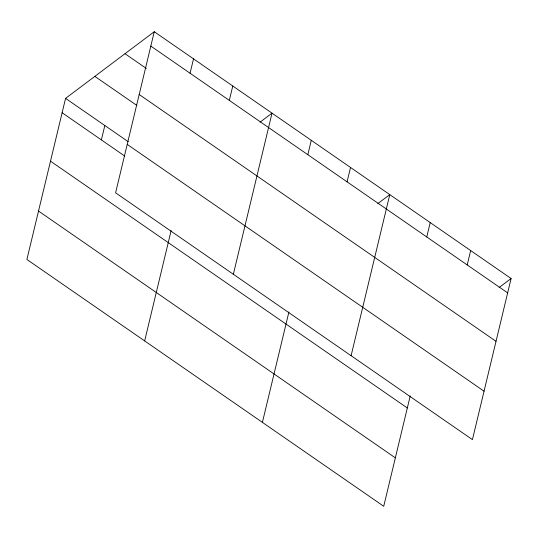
<?xml version="1.0" encoding="UTF-8"?>
<svg xmlns="http://www.w3.org/2000/svg" width="538" height="538" viewBox="0 0 538 538"><rect width="100%" height="100%" fill="white"/><g stroke="black" fill="none" stroke-linecap="round" stroke-linejoin="round"><path stroke-width="0.81" d="M154.272 31.715L115.596 192.812L472.425 439.627L511.1 278.529L154.272 31.715L65.575 98.373L26.9 259.471L383.728 506.285L410.232 395.881M101.373 139.9L104.829 125.522M190.069 73.242L193.525 58.864M144.655 340.917L171.158 230.513M229.322 100.391L232.772 86.013M233.351 274.259L272.026 113.162L260.049 122.16M307.823 154.688L311.273 140.31M262.409 422.37L288.913 311.959M347.077 181.837L350.527 167.459M351.106 355.712L389.781 194.615L377.804 203.613M426.769 236.962L430.218 222.584M467.206 264.931L470.663 250.56M499.123 287.527L511.1 278.529M150.822 46.093L507.65 292.907M125.004 53.713L146.349 68.474M139.194 94.506L496.023 341.321M94.843 76.376L136.854 105.428M65.575 98.373L128.239 141.716M127.217 144.392L484.045 391.207M62.126 112.751L124.789 156.094M50.498 161.165L407.327 407.986M38.528 211.051L395.349 457.865"/></g></svg>
